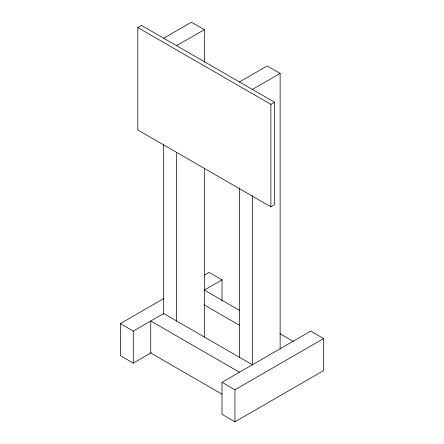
<?xml version="1.0" encoding="UTF-8"?>
<svg xmlns="http://www.w3.org/2000/svg" width="444" height="444" viewBox="0 0 444 444"><rect width="100%" height="100%" fill="white"/><g stroke="black" fill="none" stroke-linecap="round" stroke-linejoin="round"><path stroke-width="0.67" d="M137.807 27.534L141.503 25.402L274.586 102.237L274.586 204.684L270.89 206.821L137.807 129.987L137.807 27.534L270.89 104.373L274.586 102.237M163.686 38.206L191.408 22.2L204.345 29.67L204.345 62.204M176.623 45.677L204.345 29.67M239.466 81.962L267.194 65.951L280.131 73.421L280.131 348.929M252.408 89.433L280.131 73.421M151.26 352.725L133.278 363.109L120.341 355.638L120.341 323.621L164.102 298.357M204.268 275.169L209.063 272.4L222 279.87L222 300.982M120.341 323.621L133.278 331.091L163.853 313.442M204.018 290.254L222 279.87M222 382.317L310.722 331.091L323.659 338.561L323.659 370.579L234.937 421.8L222 414.33L222 382.317L234.937 389.788L323.659 338.561M204.345 290.06L239.716 310.478M279.881 333.666L293.068 341.281M203.996 304.8L239.366 325.219M163.686 313.536L252.408 364.763M239.466 372.233L150.744 321.006L150.744 353.024L222.083 394.211M270.89 104.373L270.89 206.821M252.408 195.338L252.408 364.935M239.466 187.868L239.466 357.464M234.937 389.788L234.937 421.8M204.345 168.115L204.345 337.013M176.623 152.281L176.623 321.179M163.686 144.811L163.686 314.402M133.278 331.091L133.278 363.109"/></g></svg>
